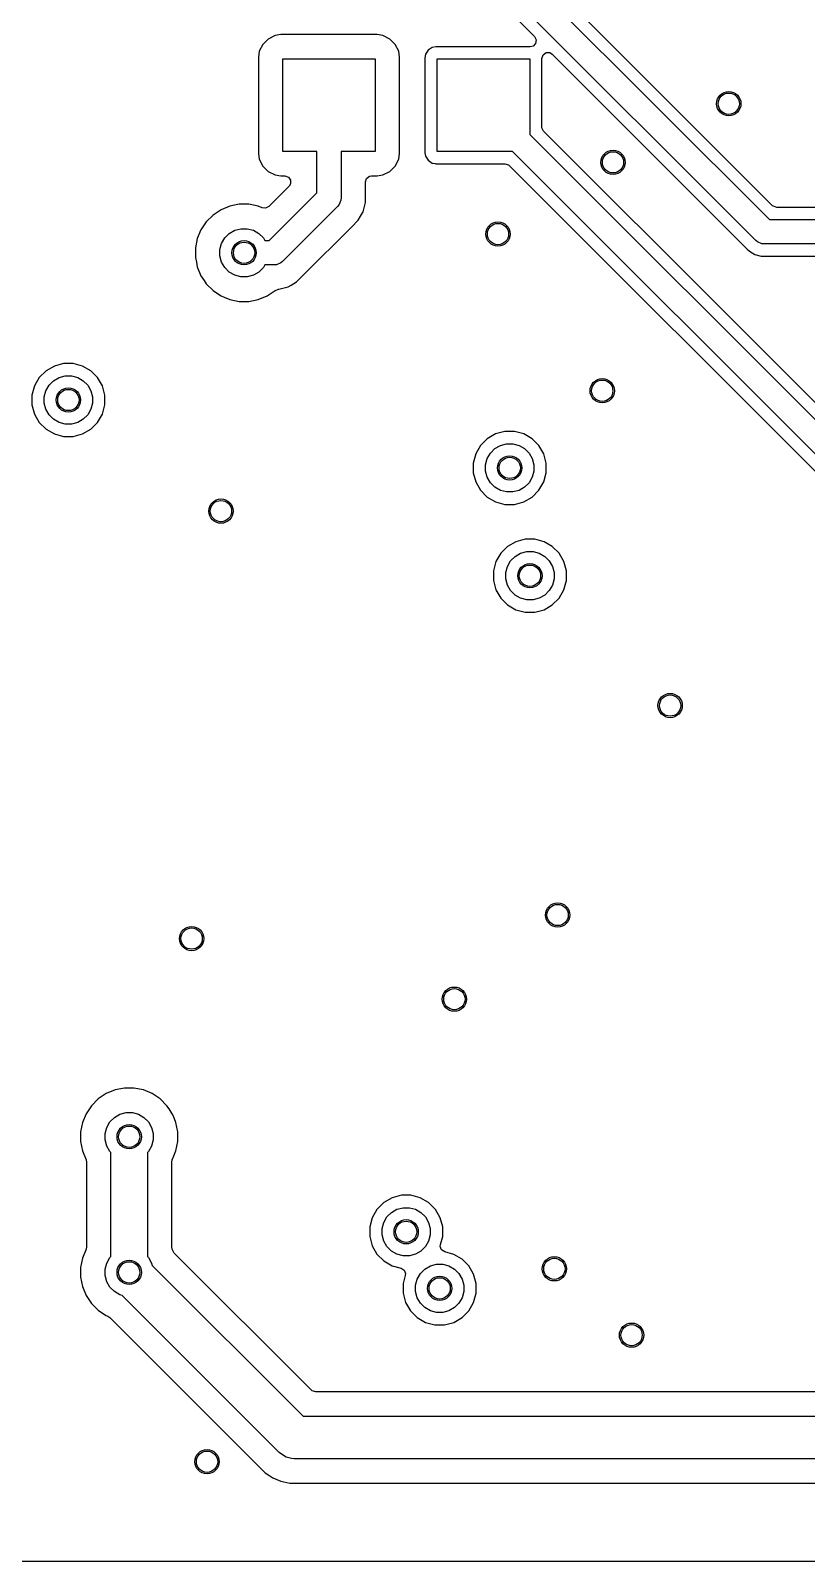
# Model space of a CAD drawing. Extents: x 3.9 to 7.48, y -4.89 to -2.91.
# Drawn here: x 5.249 to 5.752, y -4.887 to -3.895 of the extents above; entities that cross this region are included whole.
import ezdxf

# ---------------------------------------------------------------- set-up
doc = ezdxf.new("R2010")
doc.units = 0
doc.header["$MEASUREMENT"] = 0
doc.layers.add('BLACK', color=7, linetype='CONTINUOUS')

msp = doc.modelspace()

# ---------------------------------------------------------------- linework, layer by layer
at = {"layer": 'BLACK', "linetype": 'CONTINUOUS'}
for p, q in [((5.57267, -3.86238), (5.72794, -4.01764)), ((5.73006, -4.00861), (5.58171, -3.86025)), ((5.71911, -4.03108), (5.56154, -3.87352)), ((5.55941, -3.88255), (5.57583, -3.89897)), ((5.40774, -3.89833), (5.40329, -3.9006)), ((5.41143, -3.89775), (5.40774, -3.89833)), ((5.40774, -3.89833), (5.40774, -3.89833)), ((5.47392, -3.89775), (5.41143, -3.89775)), ((5.41143, -3.89775), (5.41143, -3.89775)), ((5.47761, -3.89833), (5.47392, -3.89775)), ((5.48206, -3.9006), (5.47761, -3.89833)), ((5.47761, -3.89833), (5.47761, -3.89833)), ((5.39976, -3.90413), (5.39749, -3.90858)), ((5.40329, -3.9006), (5.39976, -3.90413)), ((5.48559, -3.90413), (5.48206, -3.9006)), ((5.48786, -3.90858), (5.48559, -3.90413)), ((5.50698, -3.90783), (5.50524, -3.91044)), ((5.50959, -3.90608), (5.50698, -3.90783)), ((5.50698, -3.90783), (5.50698, -3.90783)), ((5.5096, -3.90608), (5.50959, -3.90608)), ((5.5119, -3.90562), (5.5096, -3.90608)), ((5.57307, -3.90562), (5.5119, -3.90562)), ((5.5119, -3.90562), (5.5119, -3.90562)), ((5.5119, -3.90562), (5.5119, -3.90562)), ((5.57484, -3.9052), (5.57307, -3.90562)), ((5.57655, -3.90349), (5.57484, -3.9052)), ((5.57583, -3.89897), (5.57692, -3.90112)), ((5.57692, -3.90112), (5.57655, -3.90349)), ((5.39749, -3.90858), (5.39691, -3.91228)), ((5.39691, -3.91228), (5.39691, -3.97476)), ((5.41267, -3.97352), (5.41267, -3.91352)), ((5.41267, -3.91352), (5.47267, -3.91352)), ((5.47267, -3.91352), (5.47267, -3.97352)), ((5.48844, -3.91228), (5.48786, -3.90858)), ((5.48786, -3.90858), (5.48786, -3.90858)), ((5.48786, -3.90858), (5.48786, -3.90858)), ((5.48844, -3.97476), (5.48844, -3.91228)), ((5.48844, -3.91228), (5.48844, -3.91228)), ((5.48844, -3.91228), (5.48844, -3.91228)), ((5.48844, -3.91228), (5.48844, -3.91228)), ((5.50524, -3.91044), (5.50478, -3.91274)), ((5.50478, -3.91274), (5.50478, -3.91274)), ((5.50478, -3.91274), (5.50478, -3.97429)), ((5.50524, -3.91044), (5.50524, -3.91044)), ((5.51267, -3.97352), (5.51267, -3.91352)), ((5.51267, -3.91352), (5.57267, -3.91352)), ((5.57267, -3.91352), (5.57267, -3.96238)), ((5.58057, -3.91312), (5.58131, -3.91083)), ((5.58057, -3.9575), (5.58057, -3.91312)), ((5.58131, -3.91083), (5.58326, -3.90941)), ((5.58326, -3.90941), (5.58567, -3.90941)), ((5.58567, -3.90941), (5.58722, -3.91036)), ((5.58722, -3.91036), (5.71206, -4.0352)), ((5.58062, -3.95811), (5.58057, -3.9575)), ((5.57267, -3.96238), (5.82194, -4.21164)), ((5.58171, -3.96025), (5.58062, -3.95811)), ((5.70166, -4.0802), (5.58171, -3.96025)), ((5.39691, -3.97476), (5.39691, -3.97476)), ((5.39691, -3.97476), (5.39749, -3.97845)), ((5.4348, -3.97352), (5.41267, -3.97352)), ((5.4348, -4.00026), (5.4348, -3.97352)), ((5.47267, -3.97352), (5.45055, -3.97352)), ((5.45055, -3.97352), (5.45055, -4.00352)), ((5.48786, -3.97845), (5.48844, -3.97476)), ((5.50478, -3.97429), (5.50478, -3.97429)), ((5.50478, -3.97429), (5.50524, -3.9766)), ((5.50524, -3.9766), (5.50524, -3.9766)), ((5.50524, -3.9766), (5.50698, -3.97921)), ((5.56154, -3.97352), (5.51267, -3.97352)), ((5.81311, -4.22508), (5.56154, -3.97352)), ((5.39749, -3.97845), (5.39749, -3.97845)), ((5.39749, -3.97845), (5.39976, -3.9829)), ((5.39976, -3.9829), (5.40329, -3.98643)), ((5.40329, -3.98643), (5.40774, -3.9887)), ((5.47761, -3.9887), (5.48206, -3.98643)), ((5.48206, -3.98643), (5.48559, -3.9829)), ((5.48559, -3.9829), (5.48786, -3.97845)), ((5.50698, -3.97921), (5.50698, -3.97921)), ((5.50698, -3.97921), (5.50959, -3.98095)), ((5.50959, -3.98095), (5.51135, -3.9813)), ((5.51135, -3.9813), (5.5119, -3.98141)), ((5.5119, -3.98141), (5.5119, -3.98141)), ((5.5119, -3.98141), (5.5119, -3.98141)), ((5.5119, -3.98141), (5.55666, -3.98141)), ((5.55666, -3.98141), (5.55895, -3.98215)), ((5.55895, -3.98215), (5.55941, -3.98255)), ((5.55941, -3.98255), (5.80606, -4.2292)), ((5.41682, -3.99594), (5.40371, -4.00904)), ((5.40774, -3.9887), (5.41143, -3.98928)), ((5.41143, -3.98928), (5.41406, -3.98928)), ((5.41406, -3.98928), (5.41635, -3.99003)), ((5.41635, -3.99003), (5.41777, -3.99198)), ((5.41777, -3.99439), (5.41682, -3.99594)), ((5.41777, -3.99198), (5.41777, -3.99439)), ((5.46632, -3.99318), (5.46706, -3.99089)), ((5.46632, -4.00016), (5.46632, -3.99318)), ((5.46706, -3.99089), (5.46901, -3.98948)), ((5.46901, -3.98948), (5.47021, -3.98928)), ((5.47021, -3.98928), (5.47392, -3.98928)), ((5.47392, -3.98928), (5.4762, -3.98892)), ((5.47392, -3.98928), (5.47392, -3.98928)), ((5.4762, -3.98892), (5.47761, -3.9887)), ((5.47761, -3.9887), (5.47761, -3.9887)), ((5.47761, -3.9887), (5.47761, -3.9887)), ((5.40382, -4.03124), (5.4348, -4.00026)), ((5.4504, -4.00505), (5.44922, -4.00789)), ((5.45055, -4.00352), (5.4504, -4.00505)), ((5.46471, -4.01264), (5.46632, -4.00663)), ((5.46632, -4.00017), (5.46632, -4.00016)), ((5.46632, -4.0004), (5.46632, -4.00017)), ((5.46632, -4.00663), (5.46632, -4.0004)), ((5.36758, -4.01464), (5.3632, -4.01902)), ((5.37275, -4.01119), (5.36758, -4.01464)), ((5.36758, -4.01464), (5.36758, -4.01464)), ((5.37848, -4.00881), (5.37275, -4.01119)), ((5.37275, -4.01119), (5.37275, -4.01119)), ((5.38457, -4.0076), (5.37848, -4.00881)), ((5.37848, -4.00881), (5.37848, -4.00881)), ((5.39078, -4.0076), (5.38457, -4.0076)), ((5.38457, -4.0076), (5.38457, -4.0076)), ((5.39687, -4.00881), (5.39078, -4.0076)), ((5.39078, -4.0076), (5.39078, -4.0076)), ((5.39947, -4.00989), (5.39687, -4.00881)), ((5.40157, -4.01014), (5.39947, -4.00989)), ((5.40371, -4.00904), (5.40157, -4.01014)), ((5.44824, -4.00908), (5.41264, -4.04468)), ((5.44922, -4.00789), (5.44824, -4.00908)), ((5.46159, -4.01803), (5.46309, -4.01544)), ((5.46309, -4.01544), (5.46436, -4.01325)), ((5.46436, -4.01325), (5.46471, -4.01264)), ((5.46436, -4.01325), (5.46436, -4.01325)), ((5.46436, -4.01325), (5.46436, -4.01325)), ((5.73053, -4.009), (5.73006, -4.00861)), ((5.73282, -4.00975), (5.73053, -4.009)), ((5.85078, -4.00975), (5.73282, -4.00975)), ((5.35975, -4.02419), (5.35737, -4.02992)), ((5.36319, -4.01902), (5.35975, -4.02419)), ((5.35975, -4.02419), (5.35975, -4.02419)), ((5.3632, -4.01902), (5.36319, -4.01902)), ((5.37518, -4.02953), (5.37809, -4.02662)), ((5.37809, -4.02662), (5.38165, -4.02457)), ((5.38165, -4.02457), (5.38562, -4.0235)), ((5.38562, -4.0235), (5.38973, -4.0235)), ((5.38973, -4.0235), (5.3937, -4.02457)), ((5.3937, -4.02457), (5.39726, -4.02662)), ((5.39726, -4.02662), (5.40017, -4.02953)), ((5.42599, -4.05363), (5.45719, -4.02243)), ((5.45719, -4.02243), (5.46159, -4.01803)), ((5.45719, -4.02243), (5.45719, -4.02243)), ((5.72794, -4.01764), (5.86257, -4.01764)), ((5.35737, -4.02992), (5.35616, -4.03601)), ((5.35616, -4.03601), (5.35616, -4.04222)), ((5.35737, -4.02992), (5.35737, -4.02992)), ((5.37206, -4.03706), (5.37313, -4.03309)), ((5.37206, -4.04117), (5.37206, -4.03706)), ((5.37313, -4.03309), (5.37518, -4.02953)), ((5.40017, -4.02953), (5.40116, -4.03124)), ((5.40116, -4.03124), (5.40382, -4.03124)), ((5.71206, -4.0352), (5.71206, -4.0352)), ((5.71206, -4.0352), (5.71364, -4.03678)), ((5.71364, -4.03678), (5.71499, -4.03813)), ((5.7203, -4.03206), (5.71911, -4.03108)), ((5.72314, -4.03324), (5.7203, -4.03206)), ((5.72467, -4.03339), (5.72314, -4.03324)), ((5.86257, -4.03339), (5.72467, -4.03339)), ((5.35616, -4.04222), (5.35677, -4.04528)), ((5.35677, -4.04528), (5.35735, -4.04818)), ((5.37313, -4.04514), (5.37206, -4.04117)), ((5.37518, -4.0487), (5.37313, -4.04514)), ((5.40116, -4.04699), (5.40017, -4.0487)), ((5.40708, -4.04699), (5.40116, -4.04699)), ((5.40861, -4.04684), (5.40708, -4.04699)), ((5.41145, -4.04566), (5.40861, -4.04684)), ((5.41264, -4.04468), (5.41145, -4.04566)), ((5.71499, -4.03813), (5.71859, -4.04021)), ((5.71859, -4.04021), (5.7226, -4.04128)), ((5.7226, -4.04128), (5.72675, -4.04128)), ((5.72675, -4.04128), (5.85078, -4.04128)), ((5.35735, -4.04818), (5.35737, -4.04831)), ((5.35737, -4.04831), (5.35737, -4.04831)), ((5.35737, -4.04831), (5.35975, -4.05404)), ((5.35975, -4.05404), (5.35975, -4.05404)), ((5.35975, -4.05404), (5.36182, -4.05715)), ((5.37809, -4.05161), (5.37518, -4.0487)), ((5.38165, -4.05366), (5.37809, -4.05161)), ((5.38562, -4.05473), (5.38165, -4.05366)), ((5.38973, -4.05473), (5.38562, -4.05473)), ((5.3937, -4.05366), (5.38973, -4.05473)), ((5.39726, -4.05161), (5.3937, -4.05366)), ((5.40017, -4.0487), (5.39726, -4.05161)), ((5.42159, -4.05803), (5.42599, -4.05363)), ((5.42599, -4.05363), (5.42599, -4.05363)), ((5.36182, -4.05715), (5.36319, -4.05921)), ((5.36319, -4.05921), (5.36758, -4.06359)), ((5.36758, -4.06359), (5.36919, -4.06467)), ((5.36919, -4.06467), (5.37275, -4.06704)), ((5.4026, -4.06704), (5.40776, -4.06359)), ((5.40776, -4.06359), (5.40792, -4.06349)), ((5.40776, -4.06359), (5.40776, -4.06359)), ((5.40792, -4.06349), (5.40796, -4.06354)), ((5.40796, -4.06354), (5.40995, -4.06276)), ((5.40995, -4.06276), (5.41018, -4.06276)), ((5.41018, -4.06276), (5.41019, -4.06276)), ((5.41019, -4.06276), (5.4162, -4.06115)), ((5.41019, -4.06276), (5.41019, -4.06276)), ((5.4162, -4.06115), (5.41818, -4.06001)), ((5.41818, -4.06001), (5.42159, -4.05803)), ((5.37275, -4.06704), (5.37275, -4.06704)), ((5.37275, -4.06704), (5.37487, -4.06792)), ((5.37487, -4.06792), (5.37848, -4.06942)), ((5.37848, -4.06942), (5.38457, -4.07063)), ((5.38457, -4.07063), (5.38457, -4.07063)), ((5.38457, -4.07063), (5.39078, -4.07063)), ((5.39078, -4.07063), (5.39687, -4.06942)), ((5.39078, -4.07063), (5.39078, -4.07063)), ((5.39687, -4.06942), (5.4026, -4.06704)), ((5.72049, -4.09903), (5.70166, -4.0802)), ((5.72313, -4.10167), (5.72049, -4.09903)), ((5.82406, -4.20261), (5.72313, -4.10167)), ((5.25936, -4.1156), (5.25495, -4.12)), ((5.26475, -4.11249), (5.25936, -4.1156)), ((5.27076, -4.11088), (5.26475, -4.11249)), ((5.27698, -4.11088), (5.27076, -4.11088)), ((5.283, -4.11249), (5.27698, -4.11088)), ((5.28839, -4.1156), (5.283, -4.11249)), ((5.29279, -4.12), (5.28839, -4.1156)), ((5.25184, -4.12539), (5.25023, -4.1314)), ((5.25495, -4.12), (5.25184, -4.12539)), ((5.25932, -4.12849), (5.26138, -4.12493)), ((5.26138, -4.12493), (5.26428, -4.12202)), ((5.26428, -4.12202), (5.26785, -4.11997)), ((5.26785, -4.11997), (5.27182, -4.1189)), ((5.27182, -4.1189), (5.27593, -4.1189)), ((5.27593, -4.1189), (5.2799, -4.11997)), ((5.2799, -4.11997), (5.28346, -4.12202)), ((5.28346, -4.12202), (5.28637, -4.12493)), ((5.28637, -4.12493), (5.28842, -4.12849)), ((5.2959, -4.12539), (5.29279, -4.12)), ((5.29751, -4.1314), (5.2959, -4.12539)), ((5.25023, -4.1314), (5.25023, -4.13763)), ((5.25826, -4.13246), (5.25932, -4.12849)), ((5.25826, -4.13657), (5.25826, -4.13246)), ((5.28842, -4.12849), (5.28948, -4.13246)), ((5.28948, -4.13246), (5.28948, -4.13657)), ((5.29751, -4.13763), (5.29751, -4.1314)), ((5.25023, -4.13763), (5.25184, -4.14364)), ((5.25184, -4.14364), (5.25495, -4.14903)), ((5.25932, -4.14054), (5.25826, -4.13657)), ((5.26138, -4.1441), (5.25932, -4.14054)), ((5.26428, -4.14701), (5.26138, -4.1441)), ((5.28637, -4.1441), (5.28346, -4.14701)), ((5.28842, -4.14054), (5.28637, -4.1441)), ((5.28948, -4.13657), (5.28842, -4.14054)), ((5.29279, -4.14903), (5.2959, -4.14364)), ((5.2959, -4.14364), (5.29751, -4.13763)), ((5.25495, -4.14903), (5.25936, -4.15343)), ((5.25936, -4.15343), (5.26475, -4.15655)), ((5.26785, -4.14907), (5.26428, -4.14701)), ((5.27182, -4.15013), (5.26785, -4.14907)), ((5.27593, -4.15013), (5.27182, -4.15013)), ((5.2799, -4.14907), (5.27593, -4.15013)), ((5.28346, -4.14701), (5.2799, -4.14907)), ((5.283, -4.15655), (5.28839, -4.15343)), ((5.28839, -4.15343), (5.29279, -4.14903)), ((5.55664, -4.15488), (5.55063, -4.15649)), ((5.56287, -4.15488), (5.55664, -4.15488)), ((5.56888, -4.15649), (5.56287, -4.15488)), ((5.26475, -4.15655), (5.27076, -4.15816)), ((5.27076, -4.15816), (5.27076, -4.15816)), ((5.27076, -4.15816), (5.27698, -4.15816)), ((5.27698, -4.15816), (5.283, -4.15655)), ((5.27698, -4.15816), (5.27698, -4.15816)), ((5.54084, -4.164), (5.53772, -4.16939)), ((5.54524, -4.1596), (5.54084, -4.164)), ((5.55063, -4.15649), (5.54524, -4.1596)), ((5.54726, -4.16893), (5.55017, -4.16602)), ((5.55017, -4.16602), (5.55373, -4.16397)), ((5.55373, -4.16397), (5.5577, -4.1629)), ((5.5577, -4.1629), (5.56181, -4.1629)), ((5.56181, -4.1629), (5.56578, -4.16397)), ((5.56578, -4.16397), (5.56934, -4.16602)), ((5.57427, -4.1596), (5.56888, -4.15649)), ((5.56934, -4.16602), (5.57225, -4.16893)), ((5.57867, -4.164), (5.57427, -4.1596)), ((5.58178, -4.16939), (5.57867, -4.164)), ((5.53772, -4.16939), (5.53611, -4.1754)), ((5.53611, -4.1754), (5.53611, -4.18163)), ((5.54414, -4.17646), (5.5452, -4.17249)), ((5.5452, -4.17249), (5.54726, -4.16893)), ((5.57225, -4.16893), (5.5743, -4.17249)), ((5.5743, -4.17249), (5.57537, -4.17646)), ((5.5834, -4.1754), (5.58178, -4.16939)), ((5.5834, -4.18163), (5.5834, -4.1754)), ((5.53611, -4.18163), (5.53772, -4.18764)), ((5.54414, -4.18057), (5.54414, -4.17646)), ((5.5452, -4.18454), (5.54414, -4.18057)), ((5.54726, -4.1881), (5.5452, -4.18454)), ((5.5743, -4.18454), (5.57225, -4.1881)), ((5.57537, -4.18057), (5.5743, -4.18454)), ((5.57537, -4.17646), (5.57537, -4.18057)), ((5.58178, -4.18764), (5.5834, -4.18163)), ((5.53772, -4.18764), (5.54084, -4.19303)), ((5.54084, -4.19303), (5.54524, -4.19743)), ((5.55017, -4.19101), (5.54726, -4.1881)), ((5.55373, -4.19307), (5.55017, -4.19101)), ((5.5577, -4.19413), (5.55373, -4.19307)), ((5.56181, -4.19413), (5.5577, -4.19413)), ((5.56578, -4.19307), (5.56181, -4.19413)), ((5.56934, -4.19101), (5.56578, -4.19307)), ((5.57225, -4.1881), (5.56934, -4.19101)), ((5.57427, -4.19743), (5.57867, -4.19303)), ((5.57867, -4.19303), (5.58178, -4.18764)), ((5.54524, -4.19743), (5.55063, -4.20055)), ((5.55063, -4.20055), (5.55664, -4.20216)), ((5.55664, -4.20216), (5.55664, -4.20216)), ((5.55664, -4.20216), (5.56287, -4.20216)), ((5.56287, -4.20216), (5.56888, -4.20055)), ((5.56287, -4.20216), (5.56287, -4.20216)), ((5.56888, -4.20055), (5.57427, -4.19743)), ((5.56972, -4.22475), (5.56371, -4.22637)), ((5.57595, -4.22475), (5.56972, -4.22475)), ((5.58196, -4.22637), (5.57595, -4.22475)), ((5.55392, -4.23388), (5.5508, -4.23927)), ((5.55832, -4.22948), (5.55392, -4.23388)), ((5.56371, -4.22637), (5.55832, -4.22948)), ((5.56325, -4.2359), (5.56681, -4.23385)), ((5.56681, -4.23385), (5.57078, -4.23278)), ((5.57078, -4.23278), (5.57489, -4.23278)), ((5.57489, -4.23278), (5.57886, -4.23385)), ((5.57886, -4.23385), (5.58242, -4.2359)), ((5.58735, -4.22948), (5.58196, -4.22637)), ((5.59175, -4.23388), (5.58735, -4.22948)), ((5.59487, -4.23927), (5.59175, -4.23388)), ((5.5508, -4.23927), (5.54919, -4.24528)), ((5.54919, -4.24528), (5.54919, -4.25151)), ((5.55722, -4.24634), (5.55829, -4.24237)), ((5.55829, -4.24237), (5.56034, -4.23881)), ((5.56034, -4.23881), (5.56325, -4.2359)), ((5.58242, -4.2359), (5.58533, -4.23881)), ((5.58533, -4.23881), (5.58738, -4.24237)), ((5.58738, -4.24237), (5.58845, -4.24634)), ((5.59648, -4.24528), (5.59487, -4.23927)), ((5.59648, -4.25151), (5.59648, -4.24528)), ((5.54919, -4.25151), (5.5508, -4.25752)), ((5.55722, -4.25045), (5.55722, -4.24634)), ((5.55829, -4.25442), (5.55722, -4.25045)), ((5.56034, -4.25798), (5.55829, -4.25442)), ((5.58738, -4.25442), (5.58533, -4.25798)), ((5.58845, -4.25045), (5.58738, -4.25442)), ((5.58845, -4.24634), (5.58845, -4.25045)), ((5.59487, -4.25752), (5.59648, -4.25151)), ((5.5508, -4.25752), (5.55392, -4.26291)), ((5.55392, -4.26291), (5.55832, -4.26731)), ((5.56325, -4.26089), (5.56034, -4.25798)), ((5.56681, -4.26295), (5.56325, -4.26089)), ((5.57078, -4.26401), (5.56681, -4.26295)), ((5.57489, -4.26401), (5.57078, -4.26401)), ((5.57886, -4.26295), (5.57489, -4.26401)), ((5.58242, -4.26089), (5.57886, -4.26295)), ((5.58533, -4.25798), (5.58242, -4.26089)), ((5.58735, -4.26731), (5.59175, -4.26291)), ((5.59175, -4.26291), (5.59487, -4.25752)), ((5.55832, -4.26731), (5.56371, -4.27043)), ((5.56371, -4.27043), (5.56972, -4.27204)), ((5.56972, -4.27204), (5.56972, -4.27204)), ((5.56972, -4.27204), (5.57595, -4.27204)), ((5.57595, -4.27204), (5.58196, -4.27043)), ((5.57595, -4.27204), (5.57595, -4.27204)), ((5.58196, -4.27043), (5.58735, -4.26731)), ((5.30405, -4.58162), (5.29831, -4.584)), ((5.31014, -4.58041), (5.30405, -4.58162)), ((5.30405, -4.58162), (5.30405, -4.58162)), ((5.31635, -4.58041), (5.31014, -4.58041)), ((5.31014, -4.58041), (5.31014, -4.58041)), ((5.32243, -4.58162), (5.31635, -4.58041)), ((5.31635, -4.58041), (5.31635, -4.58041)), ((5.32817, -4.584), (5.32243, -4.58162)), ((5.28876, -4.59184), (5.28531, -4.597)), ((5.29315, -4.58745), (5.28876, -4.59184)), ((5.28876, -4.59184), (5.28876, -4.59184)), ((5.29831, -4.584), (5.29315, -4.58745)), ((5.29315, -4.58745), (5.29315, -4.58745)), ((5.29831, -4.584), (5.29831, -4.584)), ((5.33078, -4.58574), (5.32817, -4.584)), ((5.32817, -4.584), (5.32817, -4.584)), ((5.33333, -4.58745), (5.33078, -4.58574)), ((5.33772, -4.59184), (5.33333, -4.58745)), ((5.33903, -4.5938), (5.33772, -4.59184)), ((5.28531, -4.597), (5.28294, -4.60273)), ((5.28531, -4.597), (5.28531, -4.597)), ((5.29869, -4.6059), (5.30075, -4.60234)), ((5.30075, -4.60234), (5.30365, -4.59943)), ((5.30365, -4.59943), (5.30722, -4.59738)), ((5.30722, -4.59738), (5.31119, -4.59631)), ((5.31119, -4.59631), (5.3153, -4.59631)), ((5.3153, -4.59631), (5.31927, -4.59738)), ((5.31927, -4.59738), (5.32283, -4.59943)), ((5.32283, -4.59943), (5.32574, -4.60234)), ((5.32574, -4.60234), (5.32779, -4.6059)), ((5.34117, -4.597), (5.33903, -4.5938)), ((5.34185, -4.59863), (5.34117, -4.597)), ((5.34117, -4.597), (5.34117, -4.597)), ((5.34355, -4.60273), (5.34185, -4.59863)), ((5.28294, -4.60273), (5.28173, -4.60882)), ((5.28173, -4.60882), (5.28173, -4.61503)), ((5.28294, -4.60273), (5.28294, -4.60273)), ((5.29763, -4.60987), (5.29869, -4.6059)), ((5.29763, -4.61398), (5.29763, -4.60987)), ((5.32779, -4.6059), (5.32886, -4.60987)), ((5.32886, -4.60987), (5.32886, -4.61398)), ((5.34476, -4.60882), (5.34355, -4.60273)), ((5.34476, -4.61503), (5.34476, -4.60882)), ((5.28173, -4.61503), (5.28294, -4.62112)), ((5.28294, -4.62112), (5.28294, -4.62112)), ((5.28294, -4.62112), (5.28537, -4.62698)), ((5.29869, -4.61795), (5.29763, -4.61398)), ((5.30075, -4.62151), (5.29869, -4.61795)), ((5.30143, -4.6222), (5.30075, -4.62151)), ((5.30143, -4.68955), (5.30143, -4.6222)), ((5.32574, -4.62151), (5.32505, -4.6222)), ((5.32505, -4.6222), (5.32505, -4.68955)), ((5.32779, -4.61795), (5.32574, -4.62151)), ((5.32886, -4.61398), (5.32779, -4.61795)), ((5.34223, -4.6243), (5.34355, -4.62112)), ((5.34355, -4.62112), (5.34476, -4.61503)), ((5.28537, -4.62698), (5.28566, -4.62848)), ((5.28566, -4.62848), (5.28566, -4.68327)), ((5.34082, -4.62848), (5.34112, -4.62698)), ((5.34082, -4.6704), (5.34082, -4.62848)), ((5.34112, -4.62698), (5.34223, -4.6243)), ((5.48355, -4.65149), (5.47816, -4.6546)), ((5.48956, -4.64988), (5.48355, -4.65149)), ((5.49579, -4.64988), (5.48956, -4.64988)), ((5.5018, -4.65149), (5.49579, -4.64988)), ((5.50719, -4.6546), (5.5018, -4.65149)), ((5.47376, -4.659), (5.47064, -4.66439)), ((5.47816, -4.6546), (5.47376, -4.659)), ((5.48018, -4.66393), (5.48309, -4.66102)), ((5.48309, -4.66102), (5.48665, -4.65897)), ((5.48665, -4.65897), (5.49062, -4.6579)), ((5.49062, -4.6579), (5.49473, -4.6579)), ((5.49473, -4.6579), (5.4987, -4.65897)), ((5.4987, -4.65897), (5.50226, -4.66102)), ((5.50226, -4.66102), (5.50517, -4.66393)), ((5.51159, -4.659), (5.50719, -4.6546)), ((5.51471, -4.66439), (5.51159, -4.659)), ((5.34082, -4.68327), (5.34082, -4.6704)), ((5.47064, -4.66439), (5.46903, -4.6704)), ((5.46903, -4.6704), (5.46903, -4.67663)), ((5.47706, -4.67146), (5.47813, -4.66749)), ((5.47706, -4.67557), (5.47706, -4.67146)), ((5.47813, -4.66749), (5.48018, -4.66393)), ((5.50517, -4.66393), (5.50722, -4.66749)), ((5.50722, -4.66749), (5.50829, -4.67146)), ((5.50829, -4.67146), (5.50829, -4.67557)), ((5.51632, -4.6704), (5.51471, -4.66439)), ((5.51632, -4.67663), (5.51632, -4.6704)), ((5.46903, -4.67663), (5.47064, -4.68264)), ((5.47813, -4.67954), (5.47706, -4.67557)), ((5.48018, -4.6831), (5.47813, -4.67954)), ((5.50722, -4.67954), (5.50517, -4.6831)), ((5.50829, -4.67557), (5.50722, -4.67954)), ((5.51479, -4.68305), (5.51492, -4.68184)), ((5.51492, -4.68184), (5.51632, -4.67663)), ((5.28294, -4.69063), (5.28173, -4.69672)), ((5.28537, -4.68476), (5.28294, -4.69063)), ((5.28294, -4.69063), (5.28294, -4.69063)), ((5.28566, -4.68327), (5.28537, -4.68476)), ((5.29869, -4.69379), (5.30075, -4.69023)), ((5.30075, -4.69023), (5.30143, -4.68955)), ((5.32505, -4.68955), (5.32574, -4.69023)), ((5.32574, -4.69023), (5.32779, -4.69379)), ((5.34112, -4.68476), (5.34082, -4.68327)), ((5.34117, -4.68489), (5.34112, -4.68476)), ((5.34163, -4.686), (5.34117, -4.68489)), ((5.34117, -4.68489), (5.34117, -4.68489)), ((5.34248, -4.68727), (5.34163, -4.686)), ((5.43129, -4.77608), (5.34248, -4.68727)), ((5.47064, -4.68264), (5.47376, -4.68803)), ((5.47376, -4.68803), (5.47816, -4.69243)), ((5.48309, -4.68601), (5.48018, -4.6831)), ((5.48665, -4.68807), (5.48309, -4.68601)), ((5.49062, -4.68913), (5.48665, -4.68807)), ((5.49473, -4.68913), (5.49062, -4.68913)), ((5.4987, -4.68807), (5.49473, -4.68913)), ((5.50226, -4.68601), (5.4987, -4.68807)), ((5.50517, -4.6831), (5.50226, -4.68601)), ((5.51566, -4.6853), (5.51479, -4.68305)), ((5.51768, -4.68661), (5.51566, -4.6853)), ((5.52348, -4.68817), (5.51768, -4.68661)), ((5.52887, -4.69128), (5.52348, -4.68817)), ((5.53328, -4.69568), (5.52887, -4.69128)), ((5.28173, -4.69672), (5.28173, -4.70292)), ((5.29763, -4.69776), (5.29869, -4.69379)), ((5.29763, -4.70188), (5.29763, -4.69776)), ((5.32779, -4.69379), (5.32819, -4.69528)), ((5.32819, -4.69528), (5.4259, -4.79299)), ((5.47816, -4.69243), (5.48355, -4.69555)), ((5.48355, -4.69555), (5.48936, -4.6971)), ((5.48936, -4.6971), (5.49138, -4.69842)), ((5.49138, -4.69842), (5.49224, -4.70066)), ((5.49224, -4.70066), (5.49211, -4.70188)), ((5.49981, -4.70417), (5.50186, -4.70061)), ((5.50186, -4.70061), (5.50477, -4.69771)), ((5.50477, -4.69771), (5.50833, -4.69565)), ((5.50833, -4.69565), (5.5123, -4.69459)), ((5.5123, -4.69459), (5.51641, -4.69459)), ((5.51641, -4.69459), (5.52038, -4.69565)), ((5.52038, -4.69565), (5.52394, -4.69771)), ((5.52394, -4.69771), (5.52685, -4.70061)), ((5.52685, -4.70061), (5.52891, -4.70417)), ((5.53639, -4.70107), (5.53328, -4.69568)), ((5.538, -4.70709), (5.53639, -4.70107)), ((5.28173, -4.70292), (5.28294, -4.70901)), ((5.28294, -4.70901), (5.28294, -4.70901)), ((5.28294, -4.70901), (5.28531, -4.71475)), ((5.29869, -4.70585), (5.29763, -4.70188)), ((5.30075, -4.70941), (5.29869, -4.70585)), ((5.30365, -4.71231), (5.30075, -4.70941)), ((5.49211, -4.70188), (5.49072, -4.70709)), ((5.49072, -4.70709), (5.49072, -4.71331)), ((5.49874, -4.70814), (5.49981, -4.70417)), ((5.49874, -4.71226), (5.49874, -4.70814)), ((5.52891, -4.70417), (5.52997, -4.70814)), ((5.52997, -4.70814), (5.52997, -4.71226)), ((5.538, -4.71331), (5.538, -4.70709)), ((5.28531, -4.71475), (5.28531, -4.71475)), ((5.28531, -4.71475), (5.28713, -4.71747)), ((5.28713, -4.71747), (5.28876, -4.71991)), ((5.28876, -4.71991), (5.29315, -4.7243)), ((5.30722, -4.71437), (5.30365, -4.71231)), ((5.3087, -4.71477), (5.30722, -4.71437)), ((5.41045, -4.81651), (5.3087, -4.71477)), ((5.49072, -4.71331), (5.49233, -4.71933)), ((5.49233, -4.71933), (5.49544, -4.72472)), ((5.49981, -4.71623), (5.49874, -4.71226)), ((5.50186, -4.71979), (5.49981, -4.71623)), ((5.50477, -4.72269), (5.50186, -4.71979)), ((5.52685, -4.71979), (5.52394, -4.72269)), ((5.52891, -4.71623), (5.52685, -4.71979)), ((5.52997, -4.71226), (5.52891, -4.71623)), ((5.53328, -4.72472), (5.53639, -4.71933)), ((5.53639, -4.71933), (5.538, -4.71331)), ((5.29315, -4.7243), (5.29596, -4.72617)), ((5.29596, -4.72617), (5.29831, -4.72775)), ((5.29831, -4.72775), (5.29831, -4.72775)), ((5.29831, -4.72775), (5.29831, -4.72775)), ((5.29831, -4.72775), (5.29943, -4.72821)), ((5.29943, -4.72821), (5.30069, -4.72905)), ((5.30069, -4.72905), (5.40135, -4.82972)), ((5.49544, -4.72472), (5.49984, -4.72912)), ((5.49984, -4.72912), (5.50523, -4.73223)), ((5.50833, -4.72475), (5.50477, -4.72269)), ((5.5123, -4.72581), (5.50833, -4.72475)), ((5.51641, -4.72581), (5.5123, -4.72581)), ((5.52038, -4.72475), (5.51641, -4.72581)), ((5.52394, -4.72269), (5.52038, -4.72475)), ((5.52348, -4.73223), (5.52887, -4.72912)), ((5.52887, -4.72912), (5.53328, -4.72472)), ((5.50523, -4.73223), (5.51125, -4.73384)), ((5.51125, -4.73384), (5.51125, -4.73384)), ((5.51125, -4.73384), (5.51747, -4.73384)), ((5.51747, -4.73384), (5.52348, -4.73223)), ((5.51747, -4.73384), (5.51747, -4.73384)), ((5.43175, -4.77648), (5.43129, -4.77608)), ((5.43404, -4.77722), (5.43175, -4.77648)), ((5.78236, -4.77722), (5.43404, -4.77722)), ((5.4259, -4.79299), (6.16167, -4.79299)), ((5.4118, -4.8177), (5.41045, -4.81651)), ((5.41492, -4.8195), (5.4118, -4.8177)), ((5.41839, -4.82043), (5.41492, -4.8195)), ((5.42019, -4.82055), (5.41839, -4.82043)), ((6.16738, -4.82055), (5.42019, -4.82055)), ((5.40135, -4.82972), (5.40426, -4.83166)), ((5.40426, -4.83166), (5.40426, -4.83166)), ((5.40426, -4.83166), (5.40426, -4.83166)), ((5.40426, -4.83166), (5.40619, -4.83295)), ((5.40619, -4.83295), (5.40619, -4.83295)), ((5.40619, -4.83295), (5.40619, -4.83295)), ((5.40619, -4.83295), (5.40888, -4.83407)), ((5.40888, -4.83407), (5.41157, -4.83518)), ((5.41157, -4.83518), (5.41728, -4.83632)), ((5.41728, -4.83632), (5.41728, -4.83632)), ((5.41728, -4.83632), (6.17029, -4.83632)), ((7.47436, -4.8871), (3.90299, -4.8871))]:
    msp.add_line(p, q, dxfattribs=at)
at = {"layer": 'BLACK'}
for centre in [(5.70167, -3.94252), (5.62667, -3.98052), (5.55215, -4.02699), (5.38767, -4.03911), (5.61967, -4.12852), (5.27387, -4.13452), (5.55975, -4.17852), (5.37267, -4.20652), (5.57283, -4.2484), (5.66367, -4.33252), (5.59078, -4.46825), (5.35367, -4.48352), (5.5239, -4.52279), (5.31324, -4.61193), (5.49267, -4.67352), (5.58867, -4.69752), (5.31324, -4.69982), (5.51436, -4.7102), (5.63867, -4.74052), (5.36367, -4.82252)]:
    msp.add_circle(centre, 0.00787, dxfattribs=at)
at = {"layer": 'WHITE'}
for centre in [(5.70167, -3.94252), (5.62667, -3.98052), (5.55215, -4.02699), (5.38767, -4.03911), (5.61967, -4.12852), (5.27387, -4.13452), (5.55975, -4.17852), (5.37267, -4.20652), (5.57283, -4.2484), (5.66367, -4.33252), (5.59078, -4.46825), (5.35367, -4.48352), (5.5239, -4.52279), (5.31324, -4.61193), (5.49267, -4.67352), (5.58867, -4.69752), (5.31324, -4.69982), (5.51436, -4.7102), (5.63867, -4.74052), (5.36367, -4.82252)]:
    msp.add_circle(centre, 0.00689, dxfattribs=at)

doc.saveas('drawing.dxf')
